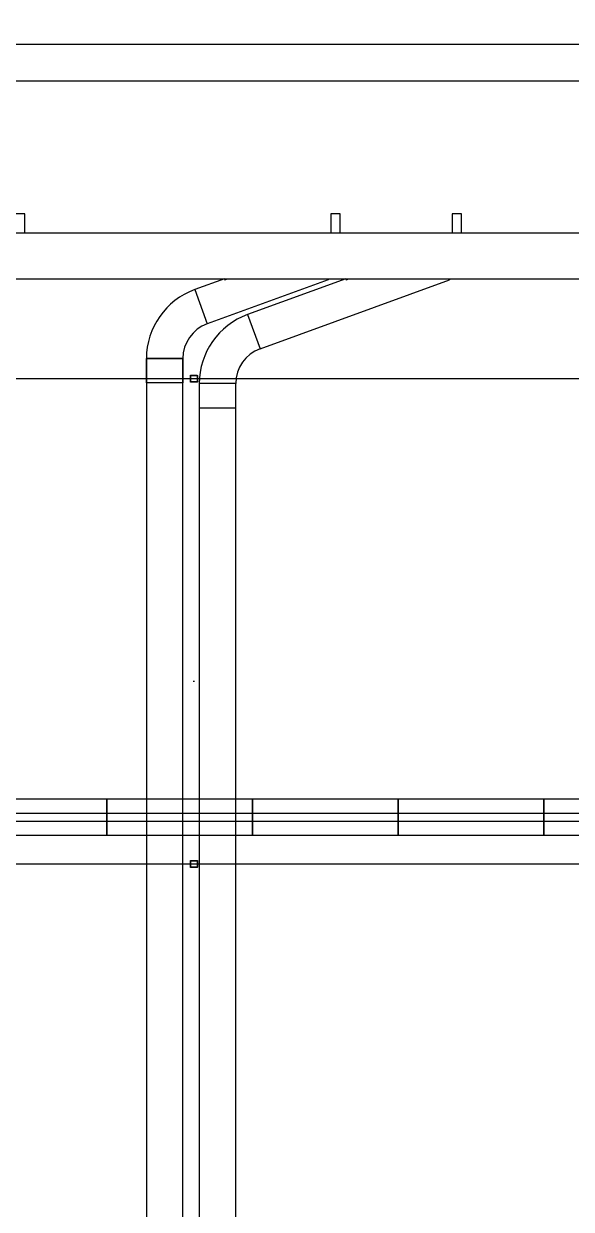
# Model space of a CAD drawing. Header units: millimetres. Extents: x 626570 to 643256, y 6233 to 11343.
# Drawn here: x 641184 to 641725, y 9105 to 10278 of the extents above; entities that cross this region are included whole.
import ezdxf

# ---------------------------------------------------------------- set-up
doc = ezdxf.new("R2010")
doc.units = ezdxf.units.MM
doc.header["$LTSCALE"] = 4000
doc.header["$MEASUREMENT"] = 0
doc.linetypes.add('DASHDOT', pattern=[1, 0.5, -0.25, 0, -0.25])
doc.layers.get('0').update_dxf_attribs({"linetype": 'CONTINUOUS'})
for name, color, linetype in [('CALLOUTS', 7, 'CONTINUOUS'), ('MASTERFOUNDATION_1', 4, 'DASHDOT'), ('MASTERFOUNDATION_25', 7, 'CONTINUOUS'), ('RAP-NEW-20FT6', 4, 'CONTINUOUS'), ('SORTER', 4, 'CONTINUOUS')]:
    doc.layers.add(name, color=color, linetype=linetype)

# ---------------------------------------------------------------- blocks, each defined once
blk = doc.blocks.new('36-1102')
for p, q in [((0, 4), (144, 4)), ((0, -4), (144, -4))]:
    blk.add_line(p, q)
blk.add_lwpolyline([(0, 18.125), (144, 18.125), (144, -18.125), (0, -18.125)], close=True)
blk = doc.blocks.new('A$C74486B7B')
at = {"layer": 'RAP-NEW-20FT6', "ltscale": 0.25}
for p in [(2453.6, -281.3), (2597.6, -281.3), (2741.6, -281.3), (2885.6, -281.3), (3029.6, -281.3)]:
    blk.add_blockref('36-1102', p, dxfattribs=at)

msp = doc.modelspace()

# ---------------------------------------------------------------- linework, layer by layer
at = {"layer": 'MASTERFOUNDATION_1', "linetype": 'DASHDOT'}
for p, q in [((641352, 6627.5), (641352, 11123.2)), ((643023.9, 9926.6), (626796.6, 9926.6)), ((643023.9, 9446.6), (626796.6, 9446.6))]:
    msp.add_line(p, q, dxfattribs=at)
at = {"layer": 'MASTERFOUNDATION_25', "linetype": 'Continuous', "flags": 128}
for points in [[(641349.1, 9930.1), (641354.8, 9930.1), (641354.9, 9930.1), (641354.9, 9930.1), (641354.9, 9930.1), (641354.9, 9930.1), (641355, 9930.1), (641355, 9930.1), (641355, 9930.1), (641355, 9930.1), (641355, 9930.1), (641355.1, 9930.1), (641355.1, 9930.1), (641355.1, 9930.1), (641355.1, 9930), (641355.1, 9930), (641355.2, 9930), (641355.2, 9930), (641355.2, 9930), (641355.2, 9930), (641355.2, 9930), (641355.2, 9930), (641355.3, 9929.9), (641355.3, 9929.9), (641355.3, 9929.9), (641355.3, 9929.9), (641355.3, 9929.9), (641355.3, 9929.9), (641355.4, 9929.9), (641355.4, 9929.8), (641355.4, 9929.8), (641355.4, 9929.8), (641355.4, 9929.8), (641355.4, 9929.8), (641355.4, 9929.7), (641355.4, 9929.7), (641355.4, 9929.7), (641355.4, 9929.7), (641355.4, 9929.7), (641355.5, 9929.6), (641355.5, 9929.6), (641355.5, 9929.6), (641355.5, 9929.6), (641355.5, 9929.6), (641355.5, 9929.5), (641355.5, 9929.5), (641355.5, 9929.5), (641355.5, 9923.7), (641355.5, 9923.7), (641355.5, 9923.7), (641355.5, 9923.7), (641355.5, 9923.6), (641355.5, 9923.6), (641355.5, 9923.6), (641355.5, 9923.6), (641355.4, 9923.6), (641355.4, 9923.5), (641355.4, 9923.5), (641355.4, 9923.5), (641355.4, 9923.5), (641355.4, 9923.5), (641355.4, 9923.4), (641355.4, 9923.4), (641355.4, 9923.4), (641355.4, 9923.4), (641355.4, 9923.4), (641355.3, 9923.3), (641355.3, 9923.3), (641355.3, 9923.3), (641355.3, 9923.3), (641355.3, 9923.3), (641355.3, 9923.3), (641355.2, 9923.3), (641355.2, 9923.2), (641355.2, 9923.2), (641355.2, 9923.2), (641355.2, 9923.2), (641355.2, 9923.2), (641355.1, 9923.2), (641355.1, 9923.2), (641355.1, 9923.2), (641355.1, 9923.2), (641355.1, 9923.1), (641355, 9923.1), (641355, 9923.1), (641355, 9923.1), (641355, 9923.1), (641355, 9923.1), (641354.9, 9923.1), (641354.9, 9923.1), (641354.9, 9923.1), (641354.9, 9923.1), (641354.8, 9923.1), (641349.1, 9923.1), (641349.1, 9923.1), (641349, 9923.1), (641349, 9923.1), (641349, 9923.1), (641349, 9923.1), (641349, 9923.1), (641348.9, 9923.1), (641348.9, 9923.1), (641348.9, 9923.1), (641348.9, 9923.1), (641348.9, 9923.2), (641348.8, 9923.2), (641348.8, 9923.2), (641348.8, 9923.2), (641348.8, 9923.2), (641348.8, 9923.2), (641348.7, 9923.2), (641348.7, 9923.2), (641348.7, 9923.2), (641348.7, 9923.3), (641348.7, 9923.3), (641348.7, 9923.3), (641348.6, 9923.3), (641348.6, 9923.3), (641348.6, 9923.3), (641348.6, 9923.3), (641348.6, 9923.4), (641348.6, 9923.4), (641348.6, 9923.4), (641348.6, 9923.4), (641348.5, 9923.4), (641348.5, 9923.5), (641348.5, 9923.5), (641348.5, 9923.5), (641348.5, 9923.5), (641348.5, 9923.5), (641348.5, 9923.6), (641348.5, 9923.6), (641348.5, 9923.6), (641348.5, 9923.6), (641348.5, 9923.6), (641348.5, 9923.7), (641348.5, 9923.7), (641348.5, 9923.7), (641348.5, 9923.7), (641348.5, 9929.5), (641348.5, 9929.5), (641348.5, 9929.5), (641348.5, 9929.6), (641348.5, 9929.6), (641348.5, 9929.6), (641348.5, 9929.6), (641348.5, 9929.6), (641348.5, 9929.7), (641348.5, 9929.7), (641348.5, 9929.7), (641348.5, 9929.7), (641348.5, 9929.7), (641348.5, 9929.8), (641348.5, 9929.8), (641348.6, 9929.8), (641348.6, 9929.8), (641348.6, 9929.8), (641348.6, 9929.9), (641348.6, 9929.9), (641348.6, 9929.9), (641348.6, 9929.9), (641348.6, 9929.9), (641348.7, 9929.9), (641348.7, 9929.9), (641348.7, 9930), (641348.7, 9930), (641348.7, 9930), (641348.7, 9930), (641348.8, 9930), (641348.8, 9930), (641348.8, 9930), (641348.8, 9930), (641348.8, 9930.1), (641348.9, 9930.1), (641348.9, 9930.1), (641348.9, 9930.1), (641348.9, 9930.1), (641348.9, 9930.1), (641349, 9930.1), (641349, 9930.1), (641349, 9930.1), (641349, 9930.1), (641349, 9930.1), (641349.1, 9930.1), (641349.1, 9930.1)], [(641349.1, 9929.8), (641354.8, 9929.8), (641354.9, 9929.8), (641354.9, 9929.8), (641354.9, 9929.8), (641354.9, 9929.8), (641354.9, 9929.8), (641354.9, 9929.8), (641354.9, 9929.8), (641354.9, 9929.8), (641354.9, 9929.8), (641355, 9929.8), (641355, 9929.8), (641355, 9929.8), (641355, 9929.8), (641355, 9929.8), (641355, 9929.8), (641355, 9929.7), (641355, 9929.7), (641355, 9929.7), (641355, 9929.7), (641355, 9929.7), (641355.1, 9929.7), (641355.1, 9929.7), (641355.1, 9929.7), (641355.1, 9929.7), (641355.1, 9929.7), (641355.1, 9929.7), (641355.1, 9929.7), (641355.1, 9929.7), (641355.1, 9929.7), (641355.1, 9929.6), (641355.1, 9929.6), (641355.1, 9929.6), (641355.1, 9929.6), (641355.1, 9929.6), (641355.1, 9929.6), (641355.1, 9929.6), (641355.1, 9929.6), (641355.1, 9929.6), (641355.1, 9929.6), (641355.2, 9929.5), (641355.2, 9929.5), (641355.2, 9929.5), (641355.2, 9929.5), (641355.2, 9929.5), (641355.2, 9929.5), (641355.2, 9923.7), (641355.2, 9923.7), (641355.2, 9923.7), (641355.2, 9923.7), (641355.2, 9923.7), (641355.2, 9923.7), (641355.1, 9923.7), (641355.1, 9923.7), (641355.1, 9923.6), (641355.1, 9923.6), (641355.1, 9923.6), (641355.1, 9923.6), (641355.1, 9923.6), (641355.1, 9923.6), (641355.1, 9923.6), (641355.1, 9923.6), (641355.1, 9923.6), (641355.1, 9923.6), (641355.1, 9923.5), (641355.1, 9923.5), (641355.1, 9923.5), (641355.1, 9923.5), (641355.1, 9923.5), (641355.1, 9923.5), (641355.1, 9923.5), (641355, 9923.5), (641355, 9923.5), (641355, 9923.5), (641355, 9923.5), (641355, 9923.5), (641355, 9923.5), (641355, 9923.5), (641355, 9923.5), (641355, 9923.4), (641355, 9923.4), (641355, 9923.4), (641354.9, 9923.4), (641354.9, 9923.4), (641354.9, 9923.4), (641354.9, 9923.4), (641354.9, 9923.4), (641354.9, 9923.4), (641354.9, 9923.4), (641354.9, 9923.4), (641354.9, 9923.4), (641354.8, 9923.4), (641349.1, 9923.4), (641349.1, 9923.4), (641349.1, 9923.4), (641349.1, 9923.4), (641349, 9923.4), (641349, 9923.4), (641349, 9923.4), (641349, 9923.4), (641349, 9923.4), (641349, 9923.4), (641349, 9923.4), (641349, 9923.4), (641349, 9923.4), (641349, 9923.5), (641348.9, 9923.5), (641348.9, 9923.5), (641348.9, 9923.5), (641348.9, 9923.5), (641348.9, 9923.5), (641348.9, 9923.5), (641348.9, 9923.5), (641348.9, 9923.5), (641348.9, 9923.5), (641348.9, 9923.5), (641348.9, 9923.5), (641348.9, 9923.5), (641348.8, 9923.5), (641348.8, 9923.5), (641348.8, 9923.6), (641348.8, 9923.6), (641348.8, 9923.6), (641348.8, 9923.6), (641348.8, 9923.6), (641348.8, 9923.6), (641348.8, 9923.6), (641348.8, 9923.6), (641348.8, 9923.6), (641348.8, 9923.6), (641348.8, 9923.7), (641348.8, 9923.7), (641348.8, 9923.7), (641348.8, 9923.7), (641348.8, 9923.7), (641348.8, 9923.7), (641348.8, 9923.7), (641348.8, 9923.7), (641348.8, 9929.5), (641348.8, 9929.5), (641348.8, 9929.5), (641348.8, 9929.5), (641348.8, 9929.5), (641348.8, 9929.5), (641348.8, 9929.6), (641348.8, 9929.6), (641348.8, 9929.6), (641348.8, 9929.6), (641348.8, 9929.6), (641348.8, 9929.6), (641348.8, 9929.6), (641348.8, 9929.6), (641348.8, 9929.6), (641348.8, 9929.6), (641348.8, 9929.7), (641348.8, 9929.7), (641348.8, 9929.7), (641348.8, 9929.7), (641348.9, 9929.7), (641348.9, 9929.7), (641348.9, 9929.7), (641348.9, 9929.7), (641348.9, 9929.7), (641348.9, 9929.7), (641348.9, 9929.7), (641348.9, 9929.7), (641348.9, 9929.7), (641348.9, 9929.7), (641348.9, 9929.8), (641348.9, 9929.8), (641349, 9929.8), (641349, 9929.8), (641349, 9929.8), (641349, 9929.8), (641349, 9929.8), (641349, 9929.8), (641349, 9929.8), (641349, 9929.8), (641349, 9929.8), (641349, 9929.8), (641349.1, 9929.8), (641349.1, 9929.8), (641349.1, 9929.8), (641349.1, 9929.8)], [(641349.1, 9450.1), (641354.8, 9450.1), (641354.9, 9450.1), (641354.9, 9450.1), (641354.9, 9450.1), (641354.9, 9450.1), (641355, 9450.1), (641355, 9450.1), (641355, 9450.1), (641355, 9450.1), (641355, 9450.1), (641355.1, 9450.1), (641355.1, 9450.1), (641355.1, 9450.1), (641355.1, 9450), (641355.1, 9450), (641355.2, 9450), (641355.2, 9450), (641355.2, 9450), (641355.2, 9450), (641355.2, 9450), (641355.2, 9450), (641355.3, 9449.9), (641355.3, 9449.9), (641355.3, 9449.9), (641355.3, 9449.9), (641355.3, 9449.9), (641355.3, 9449.9), (641355.4, 9449.9), (641355.4, 9449.8), (641355.4, 9449.8), (641355.4, 9449.8), (641355.4, 9449.8), (641355.4, 9449.8), (641355.4, 9449.7), (641355.4, 9449.7), (641355.4, 9449.7), (641355.4, 9449.7), (641355.4, 9449.7), (641355.5, 9449.6), (641355.5, 9449.6), (641355.5, 9449.6), (641355.5, 9449.6), (641355.5, 9449.6), (641355.5, 9449.5), (641355.5, 9449.5), (641355.5, 9449.5), (641355.5, 9443.7), (641355.5, 9443.7), (641355.5, 9443.7), (641355.5, 9443.7), (641355.5, 9443.6), (641355.5, 9443.6), (641355.5, 9443.6), (641355.5, 9443.6), (641355.4, 9443.6), (641355.4, 9443.5), (641355.4, 9443.5), (641355.4, 9443.5), (641355.4, 9443.5), (641355.4, 9443.5), (641355.4, 9443.4), (641355.4, 9443.4), (641355.4, 9443.4), (641355.4, 9443.4), (641355.4, 9443.4), (641355.3, 9443.3), (641355.3, 9443.3), (641355.3, 9443.3), (641355.3, 9443.3), (641355.3, 9443.3), (641355.3, 9443.3), (641355.2, 9443.3), (641355.2, 9443.2), (641355.2, 9443.2), (641355.2, 9443.2), (641355.2, 9443.2), (641355.2, 9443.2), (641355.1, 9443.2), (641355.1, 9443.2), (641355.1, 9443.2), (641355.1, 9443.2), (641355.1, 9443.1), (641355, 9443.1), (641355, 9443.1), (641355, 9443.1), (641355, 9443.1), (641355, 9443.1), (641354.9, 9443.1), (641354.9, 9443.1), (641354.9, 9443.1), (641354.9, 9443.1), (641354.8, 9443.1), (641349.1, 9443.1), (641349.1, 9443.1), (641349, 9443.1), (641349, 9443.1), (641349, 9443.1), (641349, 9443.1), (641349, 9443.1), (641348.9, 9443.1), (641348.9, 9443.1), (641348.9, 9443.1), (641348.9, 9443.1), (641348.9, 9443.2), (641348.8, 9443.2), (641348.8, 9443.2), (641348.8, 9443.2), (641348.8, 9443.2), (641348.8, 9443.2), (641348.7, 9443.2), (641348.7, 9443.2), (641348.7, 9443.2), (641348.7, 9443.3), (641348.7, 9443.3), (641348.7, 9443.3), (641348.6, 9443.3), (641348.6, 9443.3), (641348.6, 9443.3), (641348.6, 9443.3), (641348.6, 9443.4), (641348.6, 9443.4), (641348.6, 9443.4), (641348.6, 9443.4), (641348.5, 9443.4), (641348.5, 9443.5), (641348.5, 9443.5), (641348.5, 9443.5), (641348.5, 9443.5), (641348.5, 9443.5), (641348.5, 9443.6), (641348.5, 9443.6), (641348.5, 9443.6), (641348.5, 9443.6), (641348.5, 9443.6), (641348.5, 9443.7), (641348.5, 9443.7), (641348.5, 9443.7), (641348.5, 9443.7), (641348.5, 9449.5), (641348.5, 9449.5), (641348.5, 9449.5), (641348.5, 9449.6), (641348.5, 9449.6), (641348.5, 9449.6), (641348.5, 9449.6), (641348.5, 9449.6), (641348.5, 9449.7), (641348.5, 9449.7), (641348.5, 9449.7), (641348.5, 9449.7), (641348.5, 9449.7), (641348.5, 9449.8), (641348.5, 9449.8), (641348.6, 9449.8), (641348.6, 9449.8), (641348.6, 9449.8), (641348.6, 9449.9), (641348.6, 9449.9), (641348.6, 9449.9), (641348.6, 9449.9), (641348.6, 9449.9), (641348.7, 9449.9), (641348.7, 9449.9), (641348.7, 9450), (641348.7, 9450), (641348.7, 9450), (641348.7, 9450), (641348.8, 9450), (641348.8, 9450), (641348.8, 9450), (641348.8, 9450), (641348.8, 9450.1), (641348.9, 9450.1), (641348.9, 9450.1), (641348.9, 9450.1), (641348.9, 9450.1), (641348.9, 9450.1), (641349, 9450.1), (641349, 9450.1), (641349, 9450.1), (641349, 9450.1), (641349, 9450.1), (641349.1, 9450.1), (641349.1, 9450.1)], [(641349.1, 9449.8), (641354.8, 9449.8), (641354.9, 9449.8), (641354.9, 9449.8), (641354.9, 9449.8), (641354.9, 9449.8), (641354.9, 9449.8), (641354.9, 9449.8), (641354.9, 9449.8), (641354.9, 9449.8), (641354.9, 9449.8), (641355, 9449.8), (641355, 9449.8), (641355, 9449.8), (641355, 9449.8), (641355, 9449.8), (641355, 9449.8), (641355, 9449.7), (641355, 9449.7), (641355, 9449.7), (641355, 9449.7), (641355, 9449.7), (641355.1, 9449.7), (641355.1, 9449.7), (641355.1, 9449.7), (641355.1, 9449.7), (641355.1, 9449.7), (641355.1, 9449.7), (641355.1, 9449.7), (641355.1, 9449.7), (641355.1, 9449.7), (641355.1, 9449.6), (641355.1, 9449.6), (641355.1, 9449.6), (641355.1, 9449.6), (641355.1, 9449.6), (641355.1, 9449.6), (641355.1, 9449.6), (641355.1, 9449.6), (641355.1, 9449.6), (641355.1, 9449.6), (641355.2, 9449.5), (641355.2, 9449.5), (641355.2, 9449.5), (641355.2, 9449.5), (641355.2, 9449.5), (641355.2, 9449.5), (641355.2, 9443.7), (641355.2, 9443.7), (641355.2, 9443.7), (641355.2, 9443.7), (641355.2, 9443.7), (641355.2, 9443.7), (641355.1, 9443.7), (641355.1, 9443.7), (641355.1, 9443.6), (641355.1, 9443.6), (641355.1, 9443.6), (641355.1, 9443.6), (641355.1, 9443.6), (641355.1, 9443.6), (641355.1, 9443.6), (641355.1, 9443.6), (641355.1, 9443.6), (641355.1, 9443.6), (641355.1, 9443.5), (641355.1, 9443.5), (641355.1, 9443.5), (641355.1, 9443.5), (641355.1, 9443.5), (641355.1, 9443.5), (641355.1, 9443.5), (641355, 9443.5), (641355, 9443.5), (641355, 9443.5), (641355, 9443.5), (641355, 9443.5), (641355, 9443.5), (641355, 9443.5), (641355, 9443.5), (641355, 9443.4), (641355, 9443.4), (641355, 9443.4), (641354.9, 9443.4), (641354.9, 9443.4), (641354.9, 9443.4), (641354.9, 9443.4), (641354.9, 9443.4), (641354.9, 9443.4), (641354.9, 9443.4), (641354.9, 9443.4), (641354.9, 9443.4), (641354.8, 9443.4), (641349.1, 9443.4), (641349.1, 9443.4), (641349.1, 9443.4), (641349.1, 9443.4), (641349, 9443.4), (641349, 9443.4), (641349, 9443.4), (641349, 9443.4), (641349, 9443.4), (641349, 9443.4), (641349, 9443.4), (641349, 9443.4), (641349, 9443.4), (641349, 9443.5), (641348.9, 9443.5), (641348.9, 9443.5), (641348.9, 9443.5), (641348.9, 9443.5), (641348.9, 9443.5), (641348.9, 9443.5), (641348.9, 9443.5), (641348.9, 9443.5), (641348.9, 9443.5), (641348.9, 9443.5), (641348.9, 9443.5), (641348.9, 9443.5), (641348.8, 9443.5), (641348.8, 9443.5), (641348.8, 9443.6), (641348.8, 9443.6), (641348.8, 9443.6), (641348.8, 9443.6), (641348.8, 9443.6), (641348.8, 9443.6), (641348.8, 9443.6), (641348.8, 9443.6), (641348.8, 9443.6), (641348.8, 9443.6), (641348.8, 9443.7), (641348.8, 9443.7), (641348.8, 9443.7), (641348.8, 9443.7), (641348.8, 9443.7), (641348.8, 9443.7), (641348.8, 9443.7), (641348.8, 9443.7), (641348.8, 9449.5), (641348.8, 9449.5), (641348.8, 9449.5), (641348.8, 9449.5), (641348.8, 9449.5), (641348.8, 9449.5), (641348.8, 9449.6), (641348.8, 9449.6), (641348.8, 9449.6), (641348.8, 9449.6), (641348.8, 9449.6), (641348.8, 9449.6), (641348.8, 9449.6), (641348.8, 9449.6), (641348.8, 9449.6), (641348.8, 9449.6), (641348.8, 9449.7), (641348.8, 9449.7), (641348.8, 9449.7), (641348.8, 9449.7), (641348.9, 9449.7), (641348.9, 9449.7), (641348.9, 9449.7), (641348.9, 9449.7), (641348.9, 9449.7), (641348.9, 9449.7), (641348.9, 9449.7), (641348.9, 9449.7), (641348.9, 9449.7), (641348.9, 9449.7), (641348.9, 9449.8), (641348.9, 9449.8), (641349, 9449.8), (641349, 9449.8), (641349, 9449.8), (641349, 9449.8), (641349, 9449.8), (641349, 9449.8), (641349, 9449.8), (641349, 9449.8), (641349, 9449.8), (641349, 9449.8), (641349.1, 9449.8), (641349.1, 9449.8), (641349.1, 9449.8), (641349.1, 9449.8)]]:
    msp.add_lwpolyline(points, close=True, dxfattribs=at)
at = {"layer": 'SORTER', "ltscale": 0.25}
for p, q in [((639571.2, 10257.6), (641870.9, 10257.6)), ((639571.2, 10221.3), (641870.9, 10221.3)), ((641184.7, 10089.7), (641175.2, 10089.7)), ((641184.7, 10070.7), (641184.7, 10089.7)), ((641487.2, 10089.7), (641487.2, 10070.7)), ((641496.7, 10089.7), (641487.2, 10089.7)), ((641496.7, 10070.7), (641496.7, 10089.7)), ((641607.2, 10089.7), (641607.2, 10070.7)), ((641616.7, 10089.7), (641607.2, 10089.7)), ((641616.7, 10070.7), (641616.7, 10089.7)), ((642230.9, 10070.7), (639553.2, 10070.7)), ((639553.2, 10025.4), (642230.9, 10025.4)), ((641382.2, 10025.4), (641352.7, 10014.7)), ((641484.8, 10024.5), (641365, 9980.9)), ((641382.2, 10025.4), (641382.5, 10024.5)), ((641382.5, 10024.5), (641385, 10025.4)), ((641502.2, 10025.4), (641405, 9990)), ((641417.3, 9956.3), (641604.8, 10024.5)), ((641484.4, 10025.4), (641484.8, 10024.5)), ((641502.2, 10025.4), (641502.5, 10024.5)), ((641502.5, 10024.5), (641505, 10025.4)), ((641604.4, 10025.4), (641604.8, 10024.5)), ((641352.7, 10014.7), (641365, 9980.9)), ((641405, 9990), (641417.3, 9956.3)), ((641305, 9946.6), (641305, 8327.8)), ((641305, 9922.6), (641305, 9946.6)), ((641305, 9946.6), (641340.9, 9946.6)), ((641340.9, 9946.6), (641305, 9946.6)), ((641341.2, 8327.8), (641340.9, 9946.6)), ((641340.9, 9946.6), (641340.9, 9922.6)), ((641340.9, 9922.6), (641305, 9922.6)), ((641357.3, 9921.9), (641357, 8327.7)), ((641393.3, 9921.9), (641357.3, 9921.9)), ((641357.3, 9921.9), (641357.3, 9897.9)), ((641393.3, 9921.9), (641357.3, 9921.9)), ((641393.3, 8327.7), (641393.3, 9921.9)), ((641393.3, 9897.9), (641393.3, 9921.9)), ((641357.3, 9897.9), (641393.3, 9897.9))]:
    msp.add_line(p, q, dxfattribs=at)
for centre, radius in [((641377.5, 9946.6), 72.5), ((641377.5, 9946.6), 36.5), ((641429.8, 9921.9), 72.5), ((641429.8, 9921.9), 36.5)]:
    msp.add_arc(centre, radius, 110, 180, dxfattribs=at)

# ---------------------------------------------------------------- block references
at = {"layer": 'CALLOUTS'}
msp.add_blockref('A$C74486B7B', (638668.4, 9774.2), dxfattribs=at)

doc.saveas('drawing.dxf')
